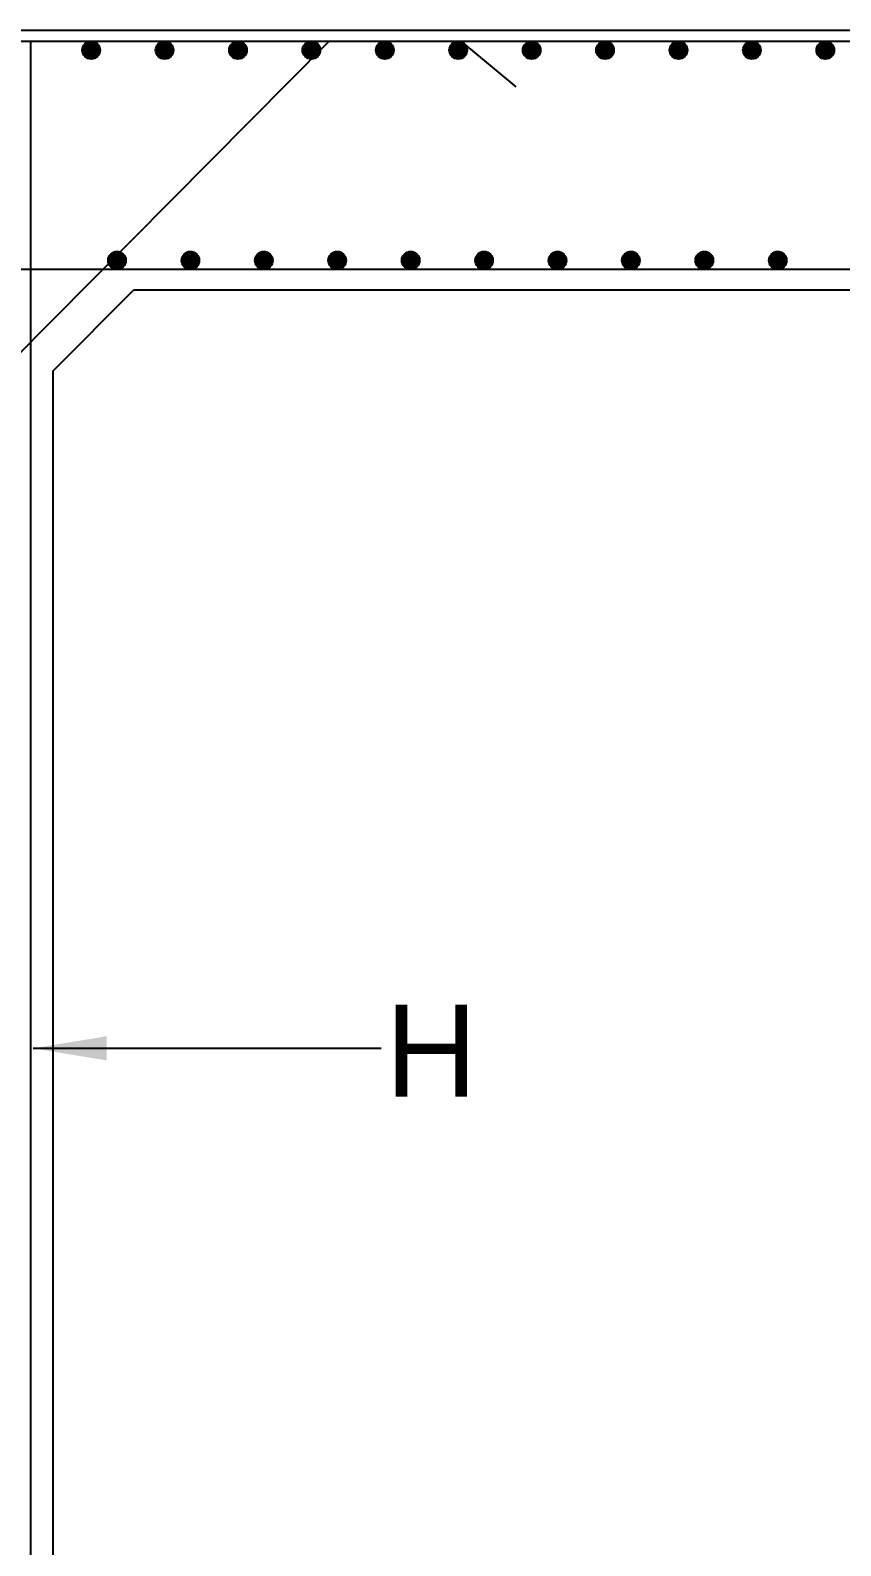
# Model space of a CAD drawing. Header units: millimetres. Extents: x 5124 to 2430164, y 2311 to 45642708.
# Drawn here: x 2344454 to 2346662, y 45621821 to 45625947 of the extents above; entities that cross this region are included whole.
import ezdxf

# ---------------------------------------------------------------- set-up
doc = ezdxf.new("R2010")
doc.units = ezdxf.units.MM
doc.header["$MEASUREMENT"] = 0
doc.layers.add('DRAWING', color=7, linetype='Continuous')
doc.layers.add('TEXT', color=7, linetype='Continuous')
doc.styles.get("Standard").update_dxf_attribs({"font": 'arial.ttf', "height": 280})
doc.dimstyles.get("Standard").update_dxf_attribs({"dimtxt": 225, "dimasz": 200, "dimexe": 0.18, "dimexo": 0.0625, "dimgap": 0.09, "dimtad": 0, "dimdec": 0, "dimzin": 0, "dimdsep": 46, "dimtxsty": 'Standard', "dimcen": 0.09, "dimse1": 1, "dimse2": 1, "dimadec": 0, "dimazin": 0, "dimtfac": 1, "dimtdec": 0, "dimtofl": 0, "dimtmove": 0, "dimatfit": 3, "dimfxl": 1, "dimtolj": 1, "dimtzin": 0, "dimarcsym": 0})

msp = doc.modelspace()

# ---------------------------------------------------------------- hatches: boundary and pattern name
at = {"layer": 'DRAWING'}
for points in [[(2344644, 45625893.3, 0.973258), (2344595.4, 45625894.6), (2344595.4, 45625892, 0.973258)], [(2344844, 45625893.3, 0.973258), (2344795.4, 45625894.6), (2344795.4, 45625892, 0.973258)], [(2345044, 45625893.3, 0.973258), (2344995.4, 45625894.6), (2344995.4, 45625892, 0.973258)], [(2345244, 45625893.3, 0.973258), (2345195.4, 45625894.6), (2345195.4, 45625892, 0.973258)], [(2345444, 45625893.3, 0.973258), (2345395.4, 45625894.6), (2345395.4, 45625892, 0.973258)], [(2345644, 45625893.3, 0.973258), (2345595.4, 45625894.6), (2345595.4, 45625892, 0.973258)], [(2345844, 45625893.3, 0.973258), (2345795.4, 45625894.6), (2345795.4, 45625892, 0.973258)], [(2346044, 45625893.3, 0.973258), (2345995.4, 45625894.6), (2345995.4, 45625892, 0.973258)], [(2346244, 45625893.3, 0.973258), (2346195.4, 45625894.6), (2346195.4, 45625892, 0.973258)], [(2346444, 45625893.3, 0.973258), (2346395.4, 45625894.6), (2346395.4, 45625892, 0.973258)], [(2346644, 45625893.3, 0.973258), (2346595.4, 45625894.6), (2346595.4, 45625892, 0.973258)], [(2344714.3, 45625320.8, 0.973258), (2344665.8, 45625322.1), (2344665.8, 45625319.5, 0.973258)], [(2344714.4, 45625320.8, 0.973258), (2344665.8, 45625322.1), (2344665.8, 45625319.5, 0.973258)], [(2344914.3, 45625320.8, 0.973258), (2344865.8, 45625322.1), (2344865.8, 45625319.5, 0.973258)], [(2344914.4, 45625320.8, 0.973258), (2344865.8, 45625322.1), (2344865.8, 45625319.5, 0.973258)], [(2345114.3, 45625320.8, 0.973258), (2345065.8, 45625322.1), (2345065.8, 45625319.5, 0.973258)], [(2345114.4, 45625320.8, 0.973258), (2345065.8, 45625322.1), (2345065.8, 45625319.5, 0.973258)], [(2345314.3, 45625320.8, 0.973258), (2345265.8, 45625322.1), (2345265.8, 45625319.5, 0.973258)], [(2345314.4, 45625320.8, 0.973258), (2345265.8, 45625322.1), (2345265.8, 45625319.5, 0.973258)], [(2345514.3, 45625320.8, 0.973258), (2345465.8, 45625322.1), (2345465.8, 45625319.5, 0.973258)], [(2345514.4, 45625320.8, 0.973258), (2345465.8, 45625322.1), (2345465.8, 45625319.5, 0.973258)], [(2345714.3, 45625320.8, 0.973258), (2345665.8, 45625322.1), (2345665.8, 45625319.5, 0.973258)], [(2345714.4, 45625320.8, 0.973258), (2345665.8, 45625322.1), (2345665.8, 45625319.5, 0.973258)], [(2345914.3, 45625320.8, 0.973258), (2345865.8, 45625322.1), (2345865.8, 45625319.5, 0.973258)], [(2345914.4, 45625320.8, 0.973258), (2345865.8, 45625322.1), (2345865.8, 45625319.5, 0.973258)], [(2346114.3, 45625320.8, 0.973258), (2346065.8, 45625322.1), (2346065.8, 45625319.5, 0.973258)], [(2346114.4, 45625320.8, 0.973258), (2346065.8, 45625322.1), (2346065.8, 45625319.5, 0.973258)], [(2346314.3, 45625320.8, 0.973258), (2346265.8, 45625322.1), (2346265.8, 45625319.5, 0.973258)], [(2346314.4, 45625320.8, 0.973258), (2346265.8, 45625322.1), (2346265.8, 45625319.5, 0.973258)], [(2346514.3, 45625320.8, 0.973258), (2346465.8, 45625322.1), (2346465.8, 45625319.5, 0.973258)], [(2346514.4, 45625320.8, 0.973258), (2346465.8, 45625322.1), (2346465.8, 45625319.5, 0.973258)]]:
    msp.add_hatch(color=256, dxfattribs=at).paths.add_polyline_path(points)

# ---------------------------------------------------------------- linework, layer by layer
for points in [[(2329965.6, 45625947.4), (2353965, 45625947.4), (2353965, 45619679.2), (2329965.6, 45619679.2)], [(2329995.4, 45625917.6), (2353935.2, 45625917.6), (2353935.2, 45619709), (2329995.4, 45619709)], [(2344736.2, 45625240.8), (2348517.8, 45625240.8), (2348738.1, 45625020.5), (2348738.1, 45620672.3), (2348517.8, 45620452.1), (2344736.2, 45620452.1), (2344515.9, 45620672.3), (2344515.9, 45625020.5)]]:
    msp.add_lwpolyline(points, close=True, dxfattribs=at)
for points in [[(2344191.7, 45624598.5), (2344191.7, 45624833.8), (2345267.8, 45625917.6), (2345626.5, 45625917.6), (2345776.3, 45625793.3)], [(2344454.3, 45625917.6), (2344454.3, 45619709)], [(2340326.3, 45625296.5), (2345491.8, 45625296.5)], [(2345491.8, 45625296.5), (2350657.2, 45625296.5)]]:
    msp.add_lwpolyline(points, dxfattribs=at)
for centre in [(2344619.7, 45625893.3), (2344819.7, 45625893.3), (2345019.7, 45625893.3), (2345219.7, 45625893.3), (2345419.7, 45625893.3), (2345619.7, 45625893.3), (2345819.7, 45625893.3), (2346019.7, 45625893.3), (2346219.7, 45625893.3), (2346419.7, 45625893.3), (2346619.7, 45625893.3), (2344690.1, 45625320.8), (2344690.1, 45625320.8), (2344890.1, 45625320.8), (2344890.1, 45625320.8), (2345090.1, 45625320.8), (2345090.1, 45625320.8), (2345290.1, 45625320.8), (2345290.1, 45625320.8), (2345490.1, 45625320.8), (2345490.1, 45625320.8), (2345690.1, 45625320.8), (2345690.1, 45625320.8), (2345890.1, 45625320.8), (2345890.1, 45625320.8), (2346090.1, 45625320.8), (2346090.1, 45625320.8), (2346290.1, 45625320.8), (2346290.1, 45625320.8), (2346490.1, 45625320.8), (2346490.1, 45625320.8)]:
    msp.add_circle(centre, 24.3, dxfattribs=at)

# ---------------------------------------------------------------- texts
at = {"layer": 'TEXT', "insert": (2345400.2, 45623293.8), "char_height": 250, "width": 236.129, "attachment_point": 1}
msp.add_mtext('\\pi20.009;H', dxfattribs=at)

# ---------------------------------------------------------------- leaders
at = {"layer": 'DRAWING'}
msp.add_leader([(2344461.7, 45623175.2), (2345410.1, 45623175.2)], dimstyle='Standard', override={"dimgap": 0.09, "dimtad": 0, "dimfxl": 2000}, dxfattribs=at)

doc.saveas('drawing.dxf')
